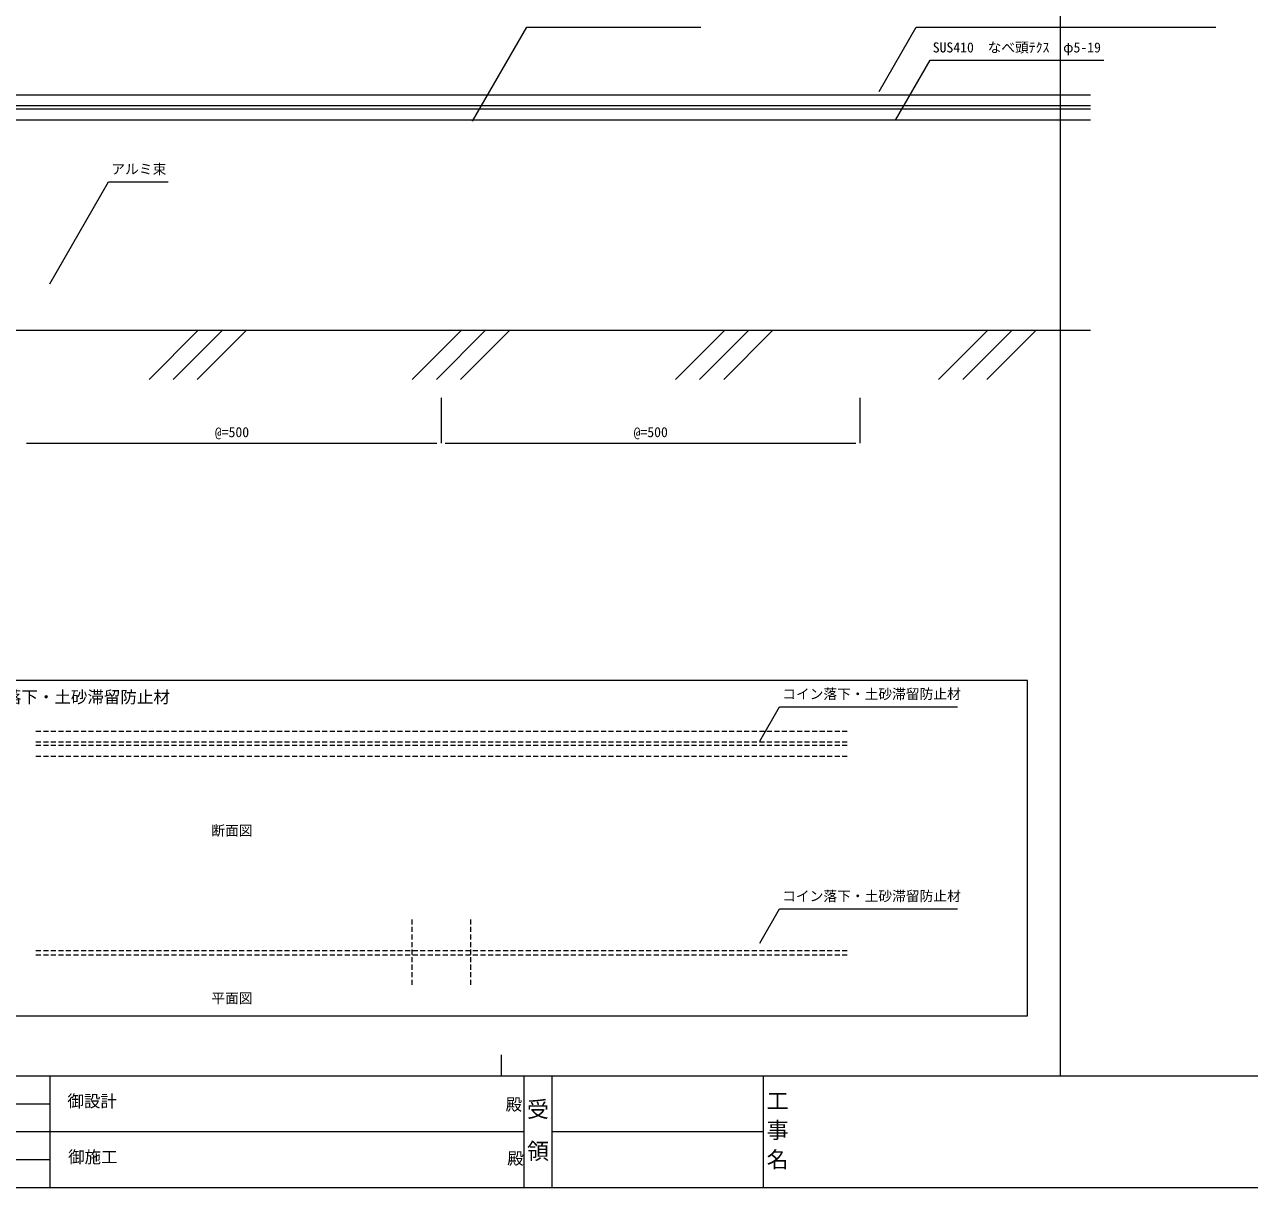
# Model space of a CAD drawing. Units: millimetres on the paper. Extents: x -401 to 401, y -279 to 279.
# Drawn here: x -247.4 to 45.1, y -278.7 to -1 of the extents above; entities that cross this region are included whole.
import ezdxf
from ezdxf.enums import TextEntityAlignment as Align

# ---------------------------------------------------------------- set-up
doc = ezdxf.new("R2010")
doc.units = ezdxf.units.MM
doc.linetypes.add('DASHED1', pattern=[1.8, 1.2, -0.6])
for name, color, linetype, lineweight in [('0-0_A-C01-補助線(非印刷)', 4, 'Continuous', 9), ('0-3_0-A01-枠A', 4, 'Continuous', 9), ('0-4_A-B01-文字_タイトル室名', 2, 'Continuous', 9), ('0-5_A-E01-仕上太線', 4, 'Continuous', 9), ('0-6_A-C03-壁種別', 4, 'Continuous', 9), ('0-8_0-A11-寸法_詳細', 5, 'Continuous', 9), ('0-A_A-B03-文字_書込_小', 7, 'Continuous', 9), ('1-1_0-A03-枠C', 2, 'Continuous', 9), ('1-3_A-C09-2-その他作図線-破線', 4, 'DASHED1', 9)]:
    doc.layers.add(name, color=color, linetype=linetype, lineweight=lineweight)
doc.layers.add('0-2_0-A02-枠B', color=5, linetype='Continuous')
doc.styles.add('ＭＳ ゴシック', font='')
doc.styles.get('ＭＳ ゴシック').set_extended_font_data('MS Gothic')

msp = doc.modelspace()

# ---------------------------------------------------------------- linework, layer by layer
at = {"layer": '0-0_A-C01-補助線(非印刷)'}
for p, q in [((0, -252), (0, 278.667)), ((-133.556, -252), (-133.556, -247)), ((0, -252), (0, -247))]:
    msp.add_line(p, q, dxfattribs=at)
at = {"layer": '0-3_0-A01-枠A'}
for p, q in [((-400.667, -252), (343.263, -252)), ((-241.361, -252), (-241.361, -265.333)), ((-128.172, -252), (-128.172, -278.667)), ((-121.505, -252), (-121.505, -278.667)), ((-71.029, -252), (-71.029, -278.667)), ((-312.792, -258.667), (-241.361, -258.667)), ((-312.792, -265.333), (-241.361, -265.333)), ((-241.361, -265.333), (-128.172, -265.333)), ((-241.361, -265.333), (-241.361, -278.667)), ((-121.505, -265.333), (-71.029, -265.333)), ((-312.792, -272), (-241.361, -272)), ((-400.667, -278.667), (345.987, -278.667))]:
    msp.add_line(p, q, dxfattribs=at)
at = {"layer": '0-5_A-E01-仕上太線'}
for p, q in [((7.126, -17.862), (-303.016, -17.862)), ((7.126, -20.462), (-303.016, -20.462)), ((7.126, -21.262), (-303.016, -21.262)), ((7.126, -23.862), (-303.016, -23.862)), ((7.126, -74.062), (-303.016, -74.062))]:
    msp.add_line(p, q, dxfattribs=at)
at = {"layer": '0-6_A-C03-壁種別'}
for p, q in [((-217.71, -85.752), (-206.019, -74.062)), ((-211.948, -85.752), (-200.257, -74.062)), ((-206.186, -85.752), (-194.495, -74.062)), ((-154.85, -85.752), (-143.159, -74.062)), ((-149.088, -85.752), (-137.397, -74.062)), ((-143.326, -85.752), (-131.635, -74.062)), ((-91.99, -85.752), (-80.299, -74.062)), ((-86.228, -85.752), (-74.537, -74.062)), ((-80.466, -85.752), (-68.775, -74.062)), ((-29.13, -85.752), (-17.439, -74.062)), ((-23.368, -85.752), (-11.677, -74.062)), ((-17.606, -85.752), (-5.915, -74.062))]:
    msp.add_line(p, q, dxfattribs=at)
at = {"layer": '0-8_0-A11-寸法_詳細'}
for p, q in [((-147.945, -90.152), (-147.945, -101.003)), ((-147.945, -90.152), (-147.945, -101.003)), ((-47.945, -90.152), (-47.945, -101.003)), ((-246.945, -101.003), (-148.945, -101.003)), ((-146.945, -101.003), (-48.945, -101.003))]:
    msp.add_line(p, q, dxfattribs=at)
at = {"layer": '0-A_A-B03-文字_書込_小'}
for points in [[(-140.447, -24.129), (-127.5, -1.637), (-85.905, -1.637)], [(-43.353, -16.996), (-34.481, -1.637), (37.096, -1.637)], [(-39.414, -23.844), (-31.193, -9.56), (10.308, -9.56)], [(-241.371, -62.944), (-227.362, -38.605), (-213.163, -38.605)], [(-71.841, -172.081), (-67.141, -163.916), (-24.632, -163.916)], [(-71.841, -220.316), (-67.141, -212.152), (-24.632, -212.152)]]:
    msp.add_lwpolyline(points, dxfattribs=at)
at = {"layer": '1-1_0-A03-枠C'}
msp.add_lwpolyline([(-297.945, -237.671), (-7.945, -237.671), (-7.945, -157.671), (-297.945, -157.671)], close=True, dxfattribs=at)
at = {"layer": '1-3_A-C09-2-その他作図線-破線'}
for p, q in [((-50.945, -169.771), (-244.945, -169.771)), ((-50.945, -172.371), (-244.945, -172.371)), ((-50.945, -173.171), (-244.945, -173.171)), ((-50.945, -175.771), (-244.945, -175.771)), ((-154.945, -214.671), (-154.945, -230.671)), ((-140.945, -214.671), (-140.945, -230.671)), ((-50.945, -222.171), (-244.945, -222.171)), ((-50.945, -223.171), (-244.945, -223.171))]:
    msp.add_line(p, q, dxfattribs=at)

# ---------------------------------------------------------------- texts
at = {"layer": '0-2_0-A02-枠B', "color": 6, "style": 'ＭＳ ゴシック'}
for s, height, p in [('御設計', 2.889, (-237.194, -260.361)), ('殿', 2.889, (-132.556, -261.151)), ('工', 3.849, (-70.213, -261.073)), ('受', 3.849, (-127.438, -263.073)), ('事', 3.849, (-70.213, -268.073)), ('領', 3.849, (-127.438, -273.073)), ('御施工', 2.889, (-237.036, -273.694)), ('殿', 2.889, (-132.161, -274.055)), ('名', 3.849, (-70.213, -275.073))]:
    msp.add_text(s, height=height, dxfattribs=at).set_placement(p, align=Align.BOTTOM_LEFT)
at = {"layer": '0-4_A-B01-文字_タイトル室名', "style": 'ＭＳ ゴシック'}
msp.add_text('コイン落下・土砂滞留防止材', height=2.889, dxfattribs=at).set_placement((-263.945, -163.893), align=Align.BOTTOM_LEFT)
at = {"layer": '0-8_0-A11-寸法_詳細', "style": 'ＭＳ ゴシック'}
for p in [(-201.983, -100.262), (-101.983, -100.262)]:
    msp.add_text('@=500', height=2.405, dxfattribs=at).set_placement(p, align=Align.BOTTOM_LEFT)
at = {"layer": '0-A_A-B03-文字_書込_小', "style": 'ＭＳ ゴシック'}
for s, p in [('SUS410\u3000なべ頭ﾃｸｽ\u3000φ5-19', (-30.54, -8.421)), ('アルミ束', (-226.709, -37.466)), ('コイン落下・土砂滞留防止材', (-66.489, -162.777)), ('断面図', (-202.818, -195.384)), ('コイン落下・土砂滞留防止材', (-66.489, -211.012)), ('平面図', (-202.818, -235.384))]:
    msp.add_text(s, height=2.405, dxfattribs=at).set_placement(p, align=Align.BOTTOM_LEFT)

doc.saveas('drawing.dxf')
